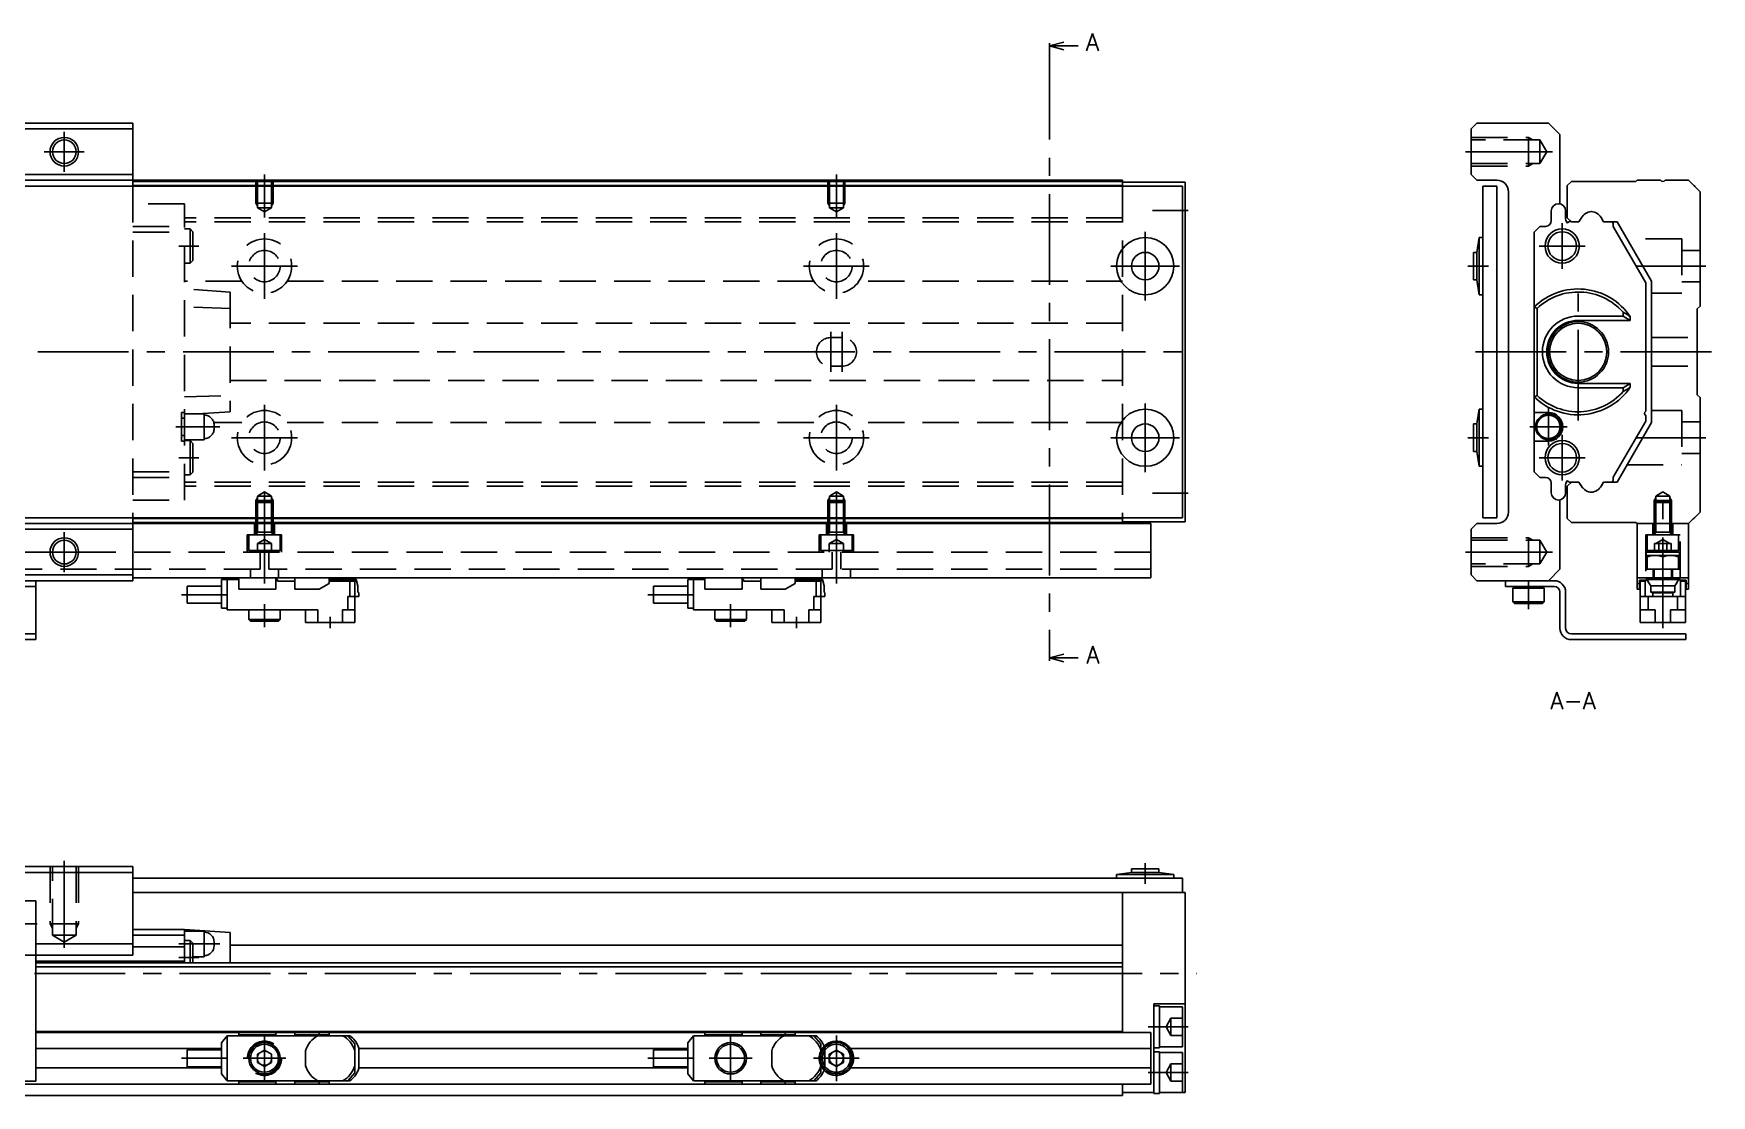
# Model space of a CAD drawing. Extents: x -2 to 444, y -8 to 196.
# Drawn here: x 150.3 to 443.6, y 10 to 195.7 of the extents above; entities that cross this region are included whole.
import ezdxf

# ---------------------------------------------------------------- set-up
doc = ezdxf.new("R2010")
doc.units = 0
doc.header["$LTSCALE"] = 0.5
doc.linetypes.add('CENTER', pattern=[50.8, 31.75, -6.35, 6.35, -6.35])
doc.linetypes.add('DASHED', pattern=[19.05, 12.7, -6.35])
for name, color, linetype in [('MSM_CENTER', 1, 'CENTER'), ('MSM_CONTINUOUS', 7, 'CONTINUOUS'), ('MSM_DASHED', 4, 'DASHED'), ('MSM_NARROW', 5, 'CONTINUOUS'), ('MSM_PART_NUMBER', 7, 'CONTINUOUS')]:
    doc.layers.add(name, color=color, linetype=linetype)
doc.styles.get("Standard").update_dxf_attribs({"font": 'txt.shx', "height": 3, "bigfont": 'bigfont.shx'})

msp = doc.modelspace()

# ---------------------------------------------------------------- linework, layer by layer
at = {"layer": 'MSM_CENTER'}
for p, q in [((327.9, 193), (327.9, 87)), ((155.64, 178.5), (155.64, 171.5)), ((159.14, 175), (152.14, 175)), ((400.64, 175), (415.83, 175)), ((190.64, 171), (190.64, 163.49)), ((290.64, 171), (290.64, 163.49)), ((345.89, 164.7), (352.14, 164.7)), ((417.54, 162.5), (417.54, 154.5)), ((179.14, 158.5), (175.64, 158.5)), ((190.64, 160.75), (190.64, 149.25)), ((290.64, 160.75), (290.64, 149.25)), ((344.64, 149), (344.64, 161)), ((421.54, 158.5), (413.54, 158.5)), ((184.89, 155), (196.39, 155)), ((284.89, 155), (296.39, 155)), ((338.64, 155), (350.64, 155)), ((401.04, 155), (404.64, 155)), ((430.61, 155), (442.64, 155)), ((420.34, 128), (420.34, 152)), ((289.64, 136.5), (289.64, 143.5)), ((291.64, 136.5), (291.64, 143.5)), ((-1.4, 140), (353.64, 140)), ((443.64, 140), (399.64, 140)), ((190.64, 119.25), (190.64, 130.75)), ((290.64, 119.25), (290.64, 130.75)), ((344.64, 119), (344.64, 131)), ((415.14, 123.65), (415.14, 130.15)), ((175.14, 126.9), (182.84, 126.9)), ((418.39, 126.9), (411.89, 126.9)), ((184.89, 125), (196.39, 125)), ((284.89, 125), (296.39, 125)), ((338.64, 125), (350.64, 125)), ((401.04, 125), (404.64, 125)), ((417.54, 117.5), (417.54, 125.5)), ((430.61, 125), (442.64, 125)), ((179.14, 121.5), (175.64, 121.5)), ((421.54, 121.5), (413.54, 121.5)), ((190.64, 99.5), (190.64, 116.51)), ((290.64, 99.5), (290.64, 116.51)), ((345.89, 115.3), (352.14, 115.3)), ((435.14, 91.7), (435.14, 116.51)), ((155.64, 101.5), (155.64, 108.5)), ((159.14, 105), (152.14, 105)), ((400.64, 105), (415.83, 105)), ((411.64, 100), (411.64, 95)), ((176.14, 97.55), (184.14, 97.55)), ((257.64, 97.55), (265.64, 97.55)), ((190.64, 91.9), (190.64, 95.9)), ((272.14, 91.9), (272.14, 95.9)), ((202.14, 93.7), (202.14, 91.7)), ((283.64, 93.7), (283.64, 91.7)), ((155.64, 51), (155.64, 35.81)), ((344.64, 50.6), (344.64, 47)), ((143.39, 40), (150.89, 40)), ((175.64, 36.5), (182.84, 36.5)), ((175.64, 34.1), (179.14, 34.1)), ((-2, 31.3), (353.64, 31.3)), ((352.14, 22), (345.14, 22)), ((184.14, 13.61), (184.14, 19.39)), ((190.64, 12.75), (190.64, 20.25)), ((265.64, 13.61), (265.64, 19.39)), ((272.14, 12.75), (272.14, 20.25)), ((290.64, 20.5), (290.64, 12.5)), ((176.14, 16.5), (184.14, 16.5)), ((186.89, 16.5), (194.39, 16.5)), ((257.64, 16.5), (265.64, 16.5)), ((268.39, 16.5), (275.89, 16.5)), ((286.64, 16.5), (294.64, 16.5)), ((352.14, 14), (345.14, 14))]:
    msp.add_line(p, q, dxfattribs=at)
at = {"layer": 'MSM_CONTINUOUS'}
for p, q in [((327.9, 193.5), (330.4, 194.17)), ((327.9, 194), (327.9, 193)), ((330.4, 192.83), (327.9, 193.5)), ((327.9, 193.5), (332.9, 193.5)), ((113.64, 180), (167.64, 180)), ((113.64, 179), (167.64, 179)), ((167.64, 169), (167.64, 180)), ((401.64, 179), (402.64, 180)), ((401.64, 171), (401.64, 179)), ((402.64, 180), (415.14, 180)), ((415.14, 180), (417.14, 178)), ((417.14, 178), (417.14, 165.87)), ((113.64, 171), (167.64, 171)), ((402.64, 170), (401.64, 171)), ((351.14, 169), (29.14, 169)), ((340.64, 170), (40.64, 170)), ((340.64, 169.8), (167.64, 169.8)), ((340.64, 169.1), (167.64, 169.1)), ((340.64, 170), (340.64, 169)), ((351.64, 169.7), (340.64, 169.7)), ((351.14, 111), (351.14, 169)), ((351.64, 169.7), (351.64, 110.3)), ((406.14, 170), (402.64, 170)), ((403.64, 169), (406.14, 169)), ((403.64, 111), (403.64, 169)), ((406.14, 169), (406.14, 111)), ((408.14, 112), (408.14, 168)), ((418.44, 169.1), (419.14, 169.8)), ((418.44, 163.45), (418.44, 169.1)), ((419.14, 169.8), (430.44, 169.8)), ((430.44, 169.8), (430.64, 170)), ((430.64, 170), (434.74, 170)), ((435.54, 170), (439.64, 170)), ((439.64, 170), (441.64, 168)), ((441.64, 168), (441.64, 148)), ((415.64, 162.95), (415.64, 164.65)), ((418.14, 164.65), (418.14, 163.25)), ((412.64, 160.95), (413.64, 161.95)), ((413.64, 161.95), (414.64, 161.95)), ((419.14, 162.75), (418.44, 163.45)), ((418.94, 162.8), (419.09, 162.8)), ((420.48, 162.75), (419.14, 162.75)), ((420.86, 163.4), (420.48, 162.75)), ((420.86, 163.4), (420.91, 163.49)), ((424.79, 162.75), (424.36, 163.5)), ((427.14, 162.75), (424.79, 162.75)), ((426.47, 162.3), (426.47, 161.9)), ((426.47, 161.9), (432.14, 152.09)), ((433.14, 152.36), (427.14, 162.75)), ((403.04, 160), (402.64, 157.4)), ((403.04, 160), (403.04, 150)), ((403.64, 160), (403.04, 160)), ((412.64, 119.05), (412.64, 160.95)), ((402.04, 157.4), (402.04, 152.6)), ((402.64, 157.4), (402.04, 157.4)), ((402.64, 157.4), (402.64, 152.6)), ((402.04, 152.6), (402.64, 152.6)), ((402.64, 152.6), (403.04, 150)), ((403.04, 150), (403.64, 150)), ((432.14, 152.09), (432.14, 129.65)), ((433.14, 127.64), (433.14, 152.36)), ((413.14, 147.6), (412.64, 147.86)), ((413.14, 132.4), (413.14, 147.6)), ((428.18, 146.26), (428.18, 146.93)), ((441.64, 148), (441.14, 147.5)), ((441.14, 147.5), (441.14, 132.5)), ((420.34, 146.26), (428.18, 146.26)), ((429.44, 145.5), (420.34, 145.5)), ((428.18, 146.26), (429.44, 145.5)), ((429.44, 145.5), (429.44, 146.18)), ((412.64, 132.14), (413.14, 132.4)), ((429.44, 134.5), (420.34, 134.5)), ((428.18, 133.74), (420.34, 133.74)), ((429.44, 134.5), (428.18, 133.74)), ((428.18, 133.07), (428.18, 133.74)), ((429.44, 133.82), (429.44, 134.5)), ((441.14, 132.5), (441.64, 132)), ((403.04, 130), (402.64, 127.4)), ((403.04, 130), (403.04, 120)), ((403.64, 130), (403.04, 130)), ((412.64, 129.4), (415.14, 129.4)), ((441.64, 132), (441.64, 112)), ((402.04, 127.4), (402.04, 122.6)), ((402.64, 127.4), (402.04, 127.4)), ((402.64, 127.4), (402.64, 122.6)), ((432.14, 127.91), (426.47, 118.1)), ((427.14, 117.25), (433.14, 127.64)), ((432.14, 128.85), (432.14, 127.91)), ((415.14, 124.4), (412.64, 124.4)), ((402.04, 122.6), (402.64, 122.6)), ((402.64, 122.6), (403.04, 120)), ((403.04, 120), (403.64, 120)), ((413.64, 118.05), (412.64, 119.05)), ((414.64, 118.05), (413.64, 118.05)), ((426.47, 118.1), (426.47, 117.7)), ((415.64, 115.35), (415.64, 117.05)), ((418.14, 116.75), (418.14, 115.35)), ((418.44, 116.55), (419.14, 117.25)), ((418.44, 110.9), (418.44, 116.55)), ((419.09, 117.2), (418.94, 117.2)), ((419.14, 117.25), (419.09, 117.2)), ((420.48, 117.25), (419.14, 117.25)), ((419.14, 117.25), (420.48, 117.25)), ((420.86, 116.6), (420.48, 117.25)), ((420.48, 117.25), (420.91, 116.5)), ((424.79, 117.25), (424.36, 116.5)), ((424.42, 116.6), (424.79, 117.25)), ((426.19, 117.25), (424.79, 117.25)), ((424.79, 117.25), (427.14, 117.25)), ((417.14, 114.13), (417.14, 102)), ((441.64, 112), (439.64, 110)), ((351.14, 111), (29.14, 111)), ((345.64, 110), (35.64, 110)), ((113.64, 109), (167.64, 109)), ((167.64, 100), (167.64, 111)), ((340.64, 110.9), (167.64, 110.9)), ((340.64, 110.2), (167.64, 110.2)), ((340.64, 111), (340.64, 110)), ((351.64, 110.3), (340.64, 110.3)), ((345.64, 110), (345.64, 100.5)), ((401.64, 109), (402.64, 110)), ((401.64, 101), (401.64, 109)), ((402.64, 110), (406.14, 110)), ((403.64, 111), (406.14, 111)), ((419.14, 110.2), (418.44, 110.9)), ((430.44, 110.2), (419.14, 110.2)), ((430.64, 110), (430.44, 110.2)), ((439.64, 110), (430.64, 110)), ((430.64, 110), (430.64, 98.5)), ((439.64, 110), (439.64, 98.5)), ((432.24, 102), (432.24, 105)), ((432.24, 105), (438.04, 105)), ((432.39, 102), (432.39, 104.4)), ((432.39, 104.4), (437.89, 104.4)), ((433.03, 104.33), (432.39, 104.15)), ((433.66, 104.4), (433.03, 104.33)), ((433.76, 104.4), (433.66, 104.4)), ((434.12, 104.38), (433.76, 104.4)), ((434.46, 104.33), (434.12, 104.38)), ((435.14, 104.15), (434.46, 104.33)), ((435.78, 104.33), (435.14, 104.15)), ((435.14, 102), (435.14, 104.15)), ((436.41, 104.4), (435.78, 104.33)), ((436.51, 104.4), (436.41, 104.4)), ((436.87, 104.38), (436.51, 104.4)), ((437.21, 104.33), (436.87, 104.38)), ((437.89, 104.15), (437.21, 104.33)), ((437.89, 104.4), (437.89, 102)), ((438.04, 105), (438.04, 102)), ((113.64, 101), (167.64, 101)), ((167.64, 100), (113.64, 100)), ((150.64, 100), (150.64, 89.7)), ((345.64, 100.5), (167.64, 100.5)), ((186.14, 100.2), (183.14, 100.2)), ((183.14, 95.2), (183.14, 100.2)), ((184.14, 94.9), (184.14, 100.2)), ((186.14, 100.5), (186.14, 98.5)), ((192.64, 100.5), (192.64, 98.5)), ((192.89, 100.2), (192.64, 100.2)), ((192.89, 99.9), (192.89, 100.2)), ((195.94, 99.9), (192.89, 99.9)), ((195.94, 100.5), (195.94, 98.5)), ((201.94, 100.5), (201.94, 99.51)), ((206.68, 100.2), (201.94, 100.2)), ((206.51, 99.9), (201.94, 99.9)), ((205.58, 99.9), (205.58, 97.25)), ((206.43, 99.9), (206.43, 97.25)), ((206.51, 99.9), (206.51, 100.2)), ((206.99, 99.11), (206.68, 100.2)), ((267.64, 100.2), (264.64, 100.2)), ((264.64, 95.2), (264.64, 100.2)), ((265.64, 94.9), (265.64, 100.2)), ((267.64, 100.5), (267.64, 98.5)), ((274.14, 100.5), (274.14, 98.5)), ((274.39, 100.2), (274.14, 100.2)), ((274.39, 99.9), (274.39, 100.2)), ((277.44, 99.9), (274.39, 99.9)), ((277.44, 100.5), (277.44, 98.5)), ((283.44, 100.5), (283.44, 99.51)), ((288.18, 100.2), (283.44, 100.2)), ((288.01, 99.9), (283.44, 99.9)), ((287.08, 99.9), (287.08, 97.25)), ((287.93, 99.9), (287.93, 97.25)), ((288.01, 99.9), (288.01, 100.2)), ((288.49, 99.11), (288.18, 100.2)), ((402.64, 100), (401.64, 101)), ((416.14, 100), (402.64, 100)), ((407.64, 100), (407.64, 99)), ((417.14, 102), (415.14, 100)), ((430.64, 100.5), (439.64, 100.5)), ((431.04, 98.5), (431.04, 100.1)), ((431.04, 100.1), (432.14, 100.1)), ((431.19, 100.1), (431.19, 92.7)), ((431.19, 99.9), (432.14, 99.9)), ((432.03, 99.9), (432.03, 97.25)), ((438.14, 100.2), (432.14, 100.2)), ((432.14, 99.9), (432.14, 100.2)), ((438.04, 102), (432.24, 102)), ((432.6, 99.82), (432.41, 100.2)), ((433.02, 99.11), (432.6, 99.82)), ((433.44, 100.5), (433.44, 102)), ((433.64, 102), (433.64, 100.5)), ((436.64, 100.5), (436.64, 102)), ((436.84, 102), (436.84, 100.5)), ((437.87, 100.2), (437.46, 99.43)), ((438.14, 100.2), (438.14, 99.9)), ((438.14, 100.1), (439.24, 100.1)), ((438.14, 99.9), (439.09, 99.9)), ((438.24, 99.9), (438.24, 97.25)), ((439.09, 92.7), (439.09, 100.1)), ((439.24, 100.1), (439.24, 98.5)), ((150.64, 99), (130.64, 99)), ((177.14, 96.05), (177.14, 99.05)), ((183.14, 99.05), (177.14, 99.05)), ((192.64, 98.5), (186.14, 98.5)), ((200.18, 98.5), (195.94, 98.5)), ((201.94, 99.51), (200.18, 98.5)), ((205.2, 94.9), (205.2, 97.25)), ((207.14, 97.25), (205.2, 97.25)), ((206.44, 92.7), (206.44, 97.25)), ((206.99, 98), (206.99, 99.11)), ((207.14, 97.85), (206.99, 98)), ((207.14, 97.85), (207.14, 97.25)), ((258.64, 96.05), (258.64, 99.05)), ((264.64, 99.05), (258.64, 99.05)), ((274.14, 98.5), (267.64, 98.5)), ((281.68, 98.5), (277.44, 98.5)), ((283.44, 99.51), (281.68, 98.5)), ((286.7, 94.9), (286.7, 97.25)), ((288.64, 97.25), (286.7, 97.25)), ((287.94, 92.7), (287.94, 97.25)), ((288.49, 98), (288.49, 99.11)), ((288.64, 97.85), (288.49, 98)), ((288.64, 97.85), (288.64, 97.25)), ((407.64, 99), (416.14, 99)), ((409.19, 99), (408.89, 98.7)), ((414.39, 98.7), (408.89, 98.7)), ((408.89, 98.7), (408.89, 96.3)), ((414.39, 98.7), (414.09, 99)), ((414.39, 96.3), (414.39, 98.7)), ((417.14, 98), (417.14, 91.7)), ((418.14, 91.7), (418.14, 98)), ((431.04, 99.51), (430.64, 99.51)), ((431.04, 98.5), (430.64, 98.5)), ((439.09, 97.25), (431.19, 97.25)), ((432.59, 94.9), (432.59, 97.25)), ((433.02, 99.11), (437.26, 99.11)), ((433.02, 98), (433.02, 99.11)), ((433.02, 98), (437.26, 98)), ((433.38, 97.85), (433.02, 98)), ((433.38, 97.85), (436.9, 97.85)), ((433.38, 97.85), (433.38, 97.25)), ((437.26, 98), (436.9, 97.85)), ((436.9, 97.85), (436.9, 97.25)), ((437.46, 99.43), (437.26, 99.11)), ((437.26, 99.11), (437.26, 98)), ((437.69, 94.9), (437.69, 97.25)), ((439.24, 99.51), (439.64, 99.51)), ((439.24, 98.5), (439.64, 98.5)), ((177.14, 96.05), (183.14, 96.05)), ((184.14, 95.2), (183.14, 95.2)), ((184.14, 94.9), (199.98, 94.9)), ((187.89, 94.9), (187.89, 93.2)), ((193.39, 93.2), (193.39, 94.9)), ((197.84, 94.9), (197.84, 92.7)), ((199.98, 92.7), (199.98, 94.9)), ((206.44, 94.9), (204.29, 94.9)), ((204.29, 94.9), (204.29, 92.7)), ((258.64, 96.05), (264.64, 96.05)), ((265.64, 95.2), (264.64, 95.2)), ((265.64, 94.9), (281.48, 94.9)), ((269.39, 94.9), (269.39, 93.2)), ((274.89, 93.2), (274.89, 94.9)), ((279.34, 94.9), (279.34, 92.7)), ((281.48, 92.7), (281.48, 94.9)), ((287.94, 94.9), (285.79, 94.9)), ((285.79, 94.9), (285.79, 92.7)), ((414.39, 96.3), (408.89, 96.3)), ((408.89, 96.3), (409.19, 96)), ((414.09, 96), (409.19, 96)), ((414.09, 96), (414.39, 96.3)), ((431.19, 94.9), (433.81, 94.9)), ((433.81, 92.7), (433.81, 94.9)), ((439.09, 94.9), (436.46, 94.9)), ((436.46, 94.9), (436.46, 92.7)), ((187.89, 93.2), (193.39, 93.2)), ((187.89, 93.2), (188.19, 92.9)), ((188.19, 92.9), (193.09, 92.9)), ((193.09, 92.9), (193.39, 93.2)), ((206.44, 92.7), (197.84, 92.7)), ((269.39, 93.2), (274.89, 93.2)), ((269.39, 93.2), (269.69, 92.9)), ((269.69, 92.9), (274.59, 92.9)), ((274.59, 92.9), (274.89, 93.2)), ((287.94, 92.7), (279.34, 92.7)), ((439.09, 92.7), (431.19, 92.7)), ((150.64, 89.7), (130.64, 89.7)), ((439.14, 90.7), (419.14, 90.7)), ((419.14, 89.7), (439.14, 89.7)), ((439.14, 89.7), (439.14, 90.7)), ((327.9, 86.5), (330.4, 87.17)), ((327.9, 87), (327.9, 86)), ((330.4, 85.83), (327.9, 86.5)), ((327.9, 86.5), (332.9, 86.5)), ((113.64, 50), (167.64, 50)), ((167.64, 34.5), (167.64, 50)), ((113.64, 49), (167.64, 49)), ((351.14, 48), (167.64, 48)), ((342.24, 49), (339.64, 48.6)), ((339.64, 48.6), (339.64, 48)), ((349.64, 48.6), (339.64, 48.6)), ((342.24, 49.6), (342.24, 49)), ((347.04, 49.6), (342.24, 49.6)), ((347.04, 49), (342.24, 49)), ((347.04, 49), (347.04, 49.6)), ((349.64, 48.6), (347.04, 49)), ((349.64, 48), (349.64, 48.6)), ((351.14, 45.5), (351.14, 48)), ((167.64, 45.5), (351.64, 45.5)), ((340.64, 45.5), (340.64, 21)), ((351.64, 45.5), (351.64, 10.5)), ((150.64, 44), (130.64, 44)), ((150.64, 44), (150.64, 12.5)), ((167.64, 39), (176.64, 39)), ((176.64, 39), (184.64, 38.5)), ((176.64, 39), (176.64, 33.2)), ((180.09, 38.75), (176.64, 38.75)), ((180.09, 38.75), (180.09, 34.25)), ((184.64, 38.5), (184.64, 33.2)), ((150.64, 36.5), (167.64, 36.5)), ((167.64, 38), (176.64, 38)), ((167.64, 36), (176.64, 36)), ((177.64, 37.1), (176.64, 37.1)), ((178.14, 36.6), (177.64, 37.1)), ((177.64, 37.1), (177.64, 33.2)), ((178.14, 36.6), (178.14, 33.2)), ((181.84, 36.8), (181.84, 36.2)), ((184.64, 36.3), (340.64, 36.3)), ((113.64, 34.5), (167.64, 34.5)), ((150.64, 33.5), (176.64, 33.5)), ((340.64, 33.2), (150.64, 33.2)), ((340.64, 32.5), (150.64, 32.5)), ((178.14, 34.25), (180.09, 34.25)), ((351.64, 26), (346.14, 26)), ((346.14, 26), (346.14, 10.35)), ((347.14, 25.65), (346.14, 25.65)), ((347.14, 25.65), (347.14, 18.35)), ((351.14, 25.5), (347.14, 25.5)), ((351.14, 25.5), (351.14, 18.5)), ((340.64, 21.2), (150.64, 21.2)), ((345.64, 21), (150.64, 21)), ((186.14, 21), (186.14, 20.45)), ((192.64, 20.6), (186.14, 20.6)), ((192.64, 21), (192.64, 20.45)), ((195.94, 21), (195.94, 20.45)), ((201.94, 20.6), (195.94, 20.6)), ((200.18, 20.6), (200.18, 21)), ((201.94, 21), (201.94, 20.45)), ((267.64, 21), (267.64, 20.45)), ((274.14, 20.6), (267.64, 20.6)), ((274.14, 21), (274.14, 20.45)), ((277.44, 21), (277.44, 20.45)), ((283.44, 20.6), (277.44, 20.6)), ((281.68, 20.6), (281.68, 21)), ((283.44, 21), (283.44, 20.45)), ((345.64, 21), (345.64, 12)), ((183.14, 18.2), (150.64, 18.2)), ((177.14, 15), (177.14, 18)), ((183.14, 18), (177.14, 18)), ((184.14, 20.45), (183.14, 19.19)), ((183.14, 19.19), (183.14, 13.8)), ((205.58, 20.45), (184.14, 20.45)), ((184.14, 20.45), (184.14, 12.55)), ((197.84, 17.83), (197.84, 15.17)), ((206.44, 19.05), (205.2, 20.45)), ((206.44, 19.05), (206.44, 13.95)), ((207.14, 14.74), (207.14, 18.26)), ((264.64, 18.2), (207.14, 18.2)), ((258.64, 15), (258.64, 18)), ((264.64, 18), (258.64, 18)), ((265.64, 20.45), (264.64, 19.19)), ((264.64, 19.19), (264.64, 13.8)), ((287.08, 20.45), (265.64, 20.45)), ((265.64, 20.45), (265.64, 12.55)), ((279.34, 17.83), (279.34, 15.17)), ((287.94, 19.05), (286.7, 20.45)), ((287.94, 19.05), (287.94, 13.95)), ((288.64, 14.74), (288.64, 18.26)), ((289.39, 17.22), (290.64, 17.94)), ((290.64, 17.94), (291.89, 17.22)), ((345.64, 18.2), (293.11, 18.2)), ((346.14, 18.35), (347.14, 18.35)), ((347.14, 17.65), (346.14, 17.65)), ((347.14, 18.5), (351.14, 18.5)), ((347.14, 17.65), (347.14, 10.35)), ((183.14, 14.8), (150.64, 14.8)), ((177.14, 15), (183.14, 15)), ((264.64, 14.8), (207.14, 14.8)), ((258.64, 15), (264.64, 15)), ((289.39, 15.78), (289.39, 17.22)), ((290.64, 15.06), (289.39, 15.78)), ((291.89, 15.78), (290.64, 15.06)), ((291.89, 17.22), (291.89, 15.78)), ((345.64, 14.8), (293.11, 14.8)), ((351.14, 17.5), (347.14, 17.5)), ((351.14, 17.5), (351.14, 10.5)), ((345.64, 12), (35.64, 12)), ((130.64, 12.5), (150.64, 12.5)), ((183.14, 13.8), (184.14, 12.55)), ((184.14, 12.55), (205.58, 12.55)), ((186.14, 12.55), (186.14, 12)), ((192.64, 12.4), (186.14, 12.4)), ((192.64, 12.55), (192.64, 12)), ((195.94, 12.55), (195.94, 12)), ((201.94, 12.4), (195.94, 12.4)), ((200.18, 12.4), (200.18, 12)), ((201.94, 12.55), (201.94, 12)), ((205.2, 12.55), (206.44, 13.95)), ((264.64, 13.8), (265.64, 12.55)), ((265.64, 12.55), (287.08, 12.55)), ((267.64, 12.55), (267.64, 12)), ((274.14, 12.4), (267.64, 12.4)), ((274.14, 12.55), (274.14, 12)), ((277.44, 12.55), (277.44, 12)), ((283.44, 12.4), (277.44, 12.4)), ((281.68, 12.4), (281.68, 12)), ((283.44, 12.55), (283.44, 12)), ((286.7, 12.55), (287.94, 13.95)), ((340.64, 12), (340.64, 10)), ((340.64, 10), (40.64, 10)), ((346.14, 10.5), (340.64, 10.5)), ((346.14, 10.35), (347.14, 10.35)), ((347.14, 10.5), (351.64, 10.5))]:
    msp.add_line(p, q, dxfattribs=at)
for centre, radius in [((155.64, 175), 2.07), ((417.54, 158.5), 3), ((344.64, 155), 5), ((417.54, 158.5), 2.5), ((344.64, 155), 2.4), ((420.34, 140), 5.3), ((420.34, 140), 5), ((344.64, 125), 5), ((415.14, 126.9), 2.25), ((344.64, 125), 2.4), ((415.14, 126.9), 2.05), ((417.54, 121.5), 3), ((417.54, 121.5), 2.5), ((155.64, 105), 2.07), ((190.64, 16.5), 2.75), ((190.64, 16.5), 2.45), ((272.14, 16.5), 2.75), ((272.14, 16.5), 2.45), ((290.64, 16.5), 1.25)]:
    msp.add_circle(centre, radius, dxfattribs=at)
for centre, radius, start, end in [((406.14, 168), 2, 0, 90), ((435.14, 170.3), 0.5, 216.8699, 323.1301), ((439.14, 167.7), 2, 36.8699, 53.1301), ((416.89, 164.65), 1.25, 0, 180), ((422.79, 162.35), 2.2, 93.981, 151.4552), ((422.48, 162.35), 2.2, 31.4553, 86.019), ((414.64, 162.95), 1, 270, 0), ((419.14, 163.25), 1, 180, 228.766), ((418.94, 162.3), 0.5, 90, 156.6746), ((425.97, 162.3), 0.5, 0, 64.1581), ((420.34, 140), 11, 34.1804, 134.427), ((420.34, 140), 10.47, 41.4448, 133.4287), ((424.29, 139), 8.84, 54.3755, 63.8517), ((420.34, 140), 6.26, 90, 270), ((420.34, 140), 5.5, 90, 270), ((420.34, 140), 11, 225.573, 325.8196), ((420.34, 140), 10.47, 226.5713, 318.5552), ((423.99, 141.51), 9.43, 296.4456, 305.3272), ((415.14, 126.9), 2.5, 270, 90), ((432.44, 129.25), 0.5, 126.8699, 233.1301), ((414.64, 117.05), 1, 0, 90), ((419.14, 116.75), 1, 131.234, 180), ((418.94, 117.7), 0.5, 203.3254, 270), ((425.97, 117.7), 0.5, 295.8419, 0), ((416.89, 115.35), 1.25, 180, 0), ((422.79, 117.65), 2.2, 211.3887, 224.5331), ((422.79, 117.65), 2.2, 211.4553, 266.019), ((422.48, 117.65), 2.2, 273.981, 331.4552), ((406.14, 112), 2, 270, 0), ((439.14, 112.3), 2, 306.8699, 323.1301), ((416.14, 98), 2, 0, 90), ((416.14, 98), 1, 0, 90), ((419.14, 91.7), 2, 180, 270), ((419.14, 91.7), 1, 180, 270), ((180.09, 36.8), 1.75, 0, 90), ((180.09, 36.2), 1.75, 270, 0), ((202.14, 16.5), 4.5, 118.6246, 162.8538), ((202.14, 16.5), 4.5, 17.1462, 61.3754), ((202.51, 16.5), 5, 38.3525, 52.1855), ((202.14, 16.5), 5.3, 19.37, 35.8295), ((283.64, 16.5), 4.5, 118.6246, 162.8538), ((283.64, 16.5), 4.5, 17.1462, 61.3754), ((284.01, 16.5), 5, 38.3525, 52.1855), ((283.64, 16.5), 5.3, 19.37, 35.8295), ((290.64, 16.5), 3, 224.5905, 135.4095), ((290.64, 16.5), 2.75, 222.3073, 137.6927), ((290.64, 16.5), 2.45, 215.2813, 144.7187), ((202.14, 16.5), 4.5, 197.1462, 241.3754), ((202.14, 16.5), 4.5, 298.6246, 342.8538), ((202.14, 16.5), 5.3, 324.1705, 340.63), ((283.64, 16.5), 4.5, 197.1462, 241.3754), ((283.64, 16.5), 4.5, 298.6246, 342.8538), ((283.64, 16.5), 5.3, 324.1705, 340.63), ((202.51, 16.5), 5, 307.8145, 321.6475), ((284.01, 16.5), 5, 307.8145, 321.6475)]:
    msp.add_arc(centre, radius, start, end, dxfattribs=at)
at = {"layer": 'MSM_DASHED'}
for p, q in [((401.64, 177.5), (411.64, 177.5)), ((413.64, 177.07), (401.64, 177.07)), ((411.64, 177.5), (411.64, 172.5)), ((412.39, 177.07), (411.64, 177.5)), ((414.83, 175), (413.64, 177.07)), ((413.64, 177.07), (413.64, 172.93)), ((413.64, 172.93), (414.83, 175)), ((401.64, 172.93), (413.64, 172.93)), ((401.64, 172.5), (411.64, 172.5)), ((412.39, 172.93), (411.64, 172.5)), ((167.64, 169), (167.64, 111)), ((189.14, 170), (189.14, 166)), ((189.41, 165.2), (189.41, 170)), ((191.87, 170), (191.87, 165.2)), ((192.14, 170), (192.14, 166)), ((289.14, 170), (289.14, 166)), ((289.41, 165.2), (289.41, 170)), ((291.87, 170), (291.87, 165.2)), ((292.14, 170), (292.14, 166)), ((340.64, 169), (340.64, 111)), ((176.64, 165.9), (167.64, 165.9)), ((176.64, 114.1), (176.64, 165.9)), ((189.41, 165.53), (189.14, 166)), ((189.14, 166), (192.14, 166)), ((189.41, 165.2), (191.87, 165.2)), ((190.64, 164.49), (189.41, 165.2)), ((191.87, 165.2), (190.64, 164.49)), ((191.87, 165.53), (192.14, 166)), ((289.41, 165.53), (289.14, 166)), ((289.14, 166), (292.14, 166)), ((289.41, 165.2), (291.87, 165.2)), ((290.64, 164.49), (289.41, 165.2)), ((291.87, 165.2), (290.64, 164.49)), ((291.87, 165.53), (292.14, 166)), ((167.64, 161.95), (176.64, 161.95)), ((340.64, 163.45), (176.64, 163.45)), ((340.64, 162.75), (176.64, 162.75)), ((177.64, 161.5), (176.64, 161.5)), ((177.64, 161.5), (177.64, 155.5)), ((178.14, 161), (177.64, 161.5)), ((167.64, 160.95), (176.64, 160.95)), ((178.14, 161), (178.14, 156)), ((438.44, 159.75), (428.87, 159.75)), ((438.44, 159.75), (438.44, 150.25)), ((176.64, 155.5), (177.64, 155.5)), ((177.64, 155.5), (178.14, 156)), ((441.64, 157.75), (438.44, 157.75)), ((186.69, 152.36), (176.64, 152.36)), ((184.64, 150.47), (176.64, 151)), ((184.64, 150.47), (184.64, 129.53)), ((286.69, 152.36), (194.58, 152.36)), ((340.64, 152.36), (294.58, 152.36)), ((433.14, 150.25), (438.44, 150.25)), ((438.44, 152.25), (441.64, 152.25)), ((184.64, 147.6), (176.64, 147.86)), ((340.64, 145), (184.64, 145)), ((291.64, 142.5), (289.64, 142.5)), ((433.14, 142.5), (441.14, 142.5)), ((184.64, 135), (340.64, 135)), ((289.64, 137.5), (291.64, 137.5)), ((433.14, 137.5), (441.14, 137.5)), ((176.64, 132.14), (184.64, 132.4)), ((176.14, 129.4), (176.64, 129.4)), ((176.14, 124.4), (176.14, 129.4)), ((180.09, 129.15), (176.64, 129.15)), ((178.9, 129.15), (184.64, 129.53)), ((180.09, 129.15), (180.09, 124.65)), ((438.44, 129.75), (433.14, 129.75)), ((438.44, 129.75), (438.44, 120.25)), ((176.64, 128.4), (176.14, 128.4)), ((186.69, 127.64), (181.78, 127.64)), ((181.84, 127.2), (181.84, 126.6)), ((286.69, 127.64), (194.58, 127.64)), ((340.64, 127.64), (294.58, 127.64)), ((441.64, 127.75), (438.44, 127.75)), ((176.14, 125.4), (176.64, 125.4)), ((176.14, 124.4), (176.64, 124.4)), ((176.64, 124.65), (180.09, 124.65)), ((177.64, 124.5), (176.64, 124.5)), ((178.14, 124), (177.64, 124.5)), ((177.64, 124.5), (177.64, 118.5)), ((178.14, 124), (178.14, 119)), ((438.44, 122.25), (441.64, 122.25)), ((167.64, 119.05), (176.64, 119.05)), ((167.64, 118.05), (176.64, 118.05)), ((176.64, 118.5), (177.64, 118.5)), ((177.64, 118.5), (178.14, 119)), ((428.87, 120.25), (438.44, 120.25)), ((340.64, 117.25), (176.64, 117.25)), ((340.64, 116.55), (176.64, 116.55)), ((189.41, 114.47), (189.14, 114)), ((190.64, 115.51), (189.41, 114.8)), ((189.41, 114.8), (191.87, 114.8)), ((189.41, 114.8), (189.41, 108.47)), ((191.87, 114.8), (190.64, 115.51)), ((191.87, 108.47), (191.87, 114.8)), ((191.87, 114.47), (192.14, 114)), ((289.41, 114.47), (289.14, 114)), ((290.64, 115.51), (289.41, 114.8)), ((289.41, 114.8), (291.87, 114.8)), ((289.41, 114.8), (289.41, 108.47)), ((291.87, 114.8), (290.64, 115.51)), ((291.87, 108.47), (291.87, 114.8)), ((291.87, 114.47), (292.14, 114)), ((433.91, 114.47), (433.64, 114)), ((435.14, 115.51), (433.91, 114.8)), ((433.91, 114.8), (436.37, 114.8)), ((433.91, 114.8), (433.91, 108.47)), ((436.37, 114.8), (435.14, 115.51)), ((436.37, 108.47), (436.37, 114.8)), ((436.37, 114.47), (436.64, 114)), ((167.64, 114.1), (176.64, 114.1)), ((189.14, 114), (189.14, 108)), ((189.14, 114), (192.14, 114)), ((189.41, 113.96), (189.14, 113.69)), ((189.14, 113.69), (192.14, 113.69)), ((189.41, 113.96), (191.87, 113.96)), ((192.14, 113.69), (191.87, 113.96)), ((192.14, 108), (192.14, 114)), ((289.14, 114), (289.14, 108)), ((289.14, 114), (292.14, 114)), ((289.41, 113.96), (289.14, 113.69)), ((289.14, 113.69), (292.14, 113.69)), ((289.41, 113.96), (291.87, 113.96)), ((292.14, 113.69), (291.87, 113.96)), ((292.14, 108), (292.14, 114)), ((433.64, 114), (433.64, 108)), ((433.64, 114), (436.64, 114)), ((433.91, 113.96), (433.64, 113.69)), ((433.64, 113.69), (436.64, 113.69)), ((433.91, 113.96), (436.37, 113.96)), ((436.64, 113.69), (436.37, 113.96)), ((436.64, 108), (436.64, 114)), ((188.89, 110), (188.89, 108)), ((192.39, 108), (192.39, 110)), ((288.89, 110), (288.89, 108)), ((292.39, 108), (292.39, 110)), ((433.39, 110), (433.39, 108)), ((436.89, 108), (436.89, 110)), ((187.64, 108), (193.64, 108)), ((187.64, 108), (187.64, 105)), ((187.89, 108), (187.89, 105.3)), ((189.14, 108.47), (192.14, 108.47)), ((189.14, 108), (189.41, 108.47)), ((189.39, 106.5), (190.64, 107.22)), ((189.39, 106.5), (189.39, 105)), ((189.39, 106.5), (191.89, 106.5)), ((190.64, 107.22), (191.89, 106.5)), ((190.64, 106.5), (190.64, 105)), ((192.14, 108), (191.87, 108.47)), ((191.89, 106.5), (191.89, 105)), ((193.39, 105.3), (193.39, 108)), ((193.64, 105), (193.64, 108)), ((287.64, 108), (293.64, 108)), ((287.64, 108), (287.64, 105)), ((287.89, 108), (287.89, 105.3)), ((289.14, 108.47), (292.14, 108.47)), ((289.14, 108), (289.41, 108.47)), ((289.39, 106.5), (290.64, 107.22)), ((289.39, 106.5), (289.39, 105)), ((289.39, 106.5), (291.89, 106.5)), ((290.64, 107.22), (291.89, 106.5)), ((290.64, 106.5), (290.64, 105)), ((292.14, 108), (291.87, 108.47)), ((291.89, 106.5), (291.89, 105)), ((293.39, 105.3), (293.39, 108)), ((293.64, 105), (293.64, 108)), ((401.64, 107.5), (411.64, 107.5)), ((401.64, 107.07), (413.64, 107.07)), ((411.64, 102.5), (411.64, 107.5)), ((412.39, 107.07), (411.64, 107.5)), ((413.64, 107.07), (414.83, 105)), ((413.64, 102.93), (413.64, 107.07)), ((432.14, 108), (432.14, 100.5)), ((432.14, 108), (438.14, 108)), ((432.39, 108), (432.39, 105.3)), ((433.64, 108.47), (436.64, 108.47)), ((433.64, 108), (433.91, 108.47)), ((433.69, 106.5), (433.69, 105)), ((433.69, 106.5), (436.58, 106.5)), ((433.89, 106.5), (435.14, 107.22)), ((434.42, 106.5), (434.42, 105)), ((435.14, 107.22), (436.39, 106.5)), ((435.86, 106.5), (435.86, 105)), ((436.64, 108), (436.37, 108.47)), ((436.58, 106.5), (436.58, 105)), ((437.89, 105.3), (437.89, 108)), ((438.14, 100.5), (438.14, 108)), ((345.64, 105), (35.64, 105)), ((187.89, 105.3), (188.19, 105)), ((187.89, 105.3), (193.39, 105.3)), ((189.87, 102), (189.87, 105)), ((191.41, 105), (191.41, 102)), ((193.09, 105), (193.39, 105.3)), ((287.89, 105.3), (288.19, 105)), ((287.89, 105.3), (293.39, 105.3)), ((289.87, 102), (289.87, 105)), ((291.41, 105), (291.41, 102)), ((293.09, 105), (293.39, 105.3)), ((413.64, 102.93), (401.64, 102.93)), ((412.39, 102.93), (411.64, 102.5)), ((414.83, 105), (413.64, 102.93)), ((432.39, 105.3), (437.89, 105.3)), ((432.39, 105.3), (432.69, 105)), ((437.59, 105), (437.89, 105.3)), ((189.87, 102), (91.41, 102)), ((188.17, 100.5), (188.17, 102)), ((289.87, 102), (191.41, 102)), ((193.11, 102), (193.11, 100.5)), ((288.17, 100.5), (288.17, 102)), ((345.64, 102), (291.41, 102)), ((293.11, 102), (293.11, 100.5)), ((401.64, 102.5), (411.64, 102.5)), ((150.64, 90.7), (130.64, 90.7)), ((153.14, 50), (153.14, 40)), ((153.57, 38), (153.57, 50)), ((157.7, 50), (157.7, 38)), ((158.14, 50), (158.14, 40)), ((153.14, 40), (158.14, 40)), ((153.57, 39.25), (153.14, 40)), ((157.7, 39.25), (158.14, 40)), ((153.57, 38), (157.7, 38)), ((155.64, 36.81), (153.57, 38)), ((157.7, 38), (155.64, 36.81)), ((349.14, 23.5), (348.27, 22)), ((349.14, 20.5), (349.14, 23.5)), ((349.14, 23.5), (351.14, 23.5)), ((349.14, 20.5), (348.27, 22)), ((189.39, 17.22), (190.64, 17.94)), ((190.64, 17.94), (191.89, 17.22)), ((349.14, 20.5), (351.14, 20.5)), ((189.39, 15.78), (189.39, 17.22)), ((190.64, 15.06), (189.39, 15.78)), ((191.89, 15.78), (190.64, 15.06)), ((191.89, 17.22), (191.89, 15.78)), ((349.14, 15.5), (348.27, 14)), ((349.14, 12.5), (349.14, 15.5)), ((349.14, 15.5), (351.14, 15.5)), ((349.14, 12.5), (348.27, 14)), ((349.14, 12.5), (351.14, 12.5))]:
    msp.add_line(p, q, dxfattribs=at)
for centre, radius in [((190.64, 155), 4.75), ((290.64, 155), 4.75), ((190.64, 155), 2.75), ((290.64, 155), 2.75), ((190.64, 125), 4.75), ((290.64, 125), 4.75), ((190.64, 125), 2.75), ((290.64, 125), 2.75), ((190.64, 16.5), 3), ((190.64, 16.5), 1.25)]:
    msp.add_circle(centre, radius, dxfattribs=at)
for centre, radius, start, end in [((289.64, 140), 2.5, 90, 270), ((291.64, 140), 2.5, 270, 90), ((180.09, 127.2), 1.75, 0, 90), ((180.09, 126.6), 1.75, 270, 0), ((290.64, 16.5), 3, 135.4095, 224.5905), ((290.64, 16.5), 2.75, 137.6927, 222.3073), ((290.64, 16.5), 2.45, 144.7187, 215.2813)]:
    msp.add_arc(centre, radius, start, end, dxfattribs=at)
at = {"layer": 'MSM_NARROW'}
for centre in [(155.64, 175), (155.64, 105)]:
    msp.add_circle(centre, 2.5, dxfattribs=at)

# ---------------------------------------------------------------- texts
at = {"layer": 'MSM_PART_NUMBER'}
for s, p in [('A', (334.26, 192.66)), ('A', (334.33, 85.54)), ('A-A', (415.47, 77.52))]:
    msp.add_text(s, height=3, dxfattribs=at).set_placement(p)

doc.saveas('drawing.dxf')
